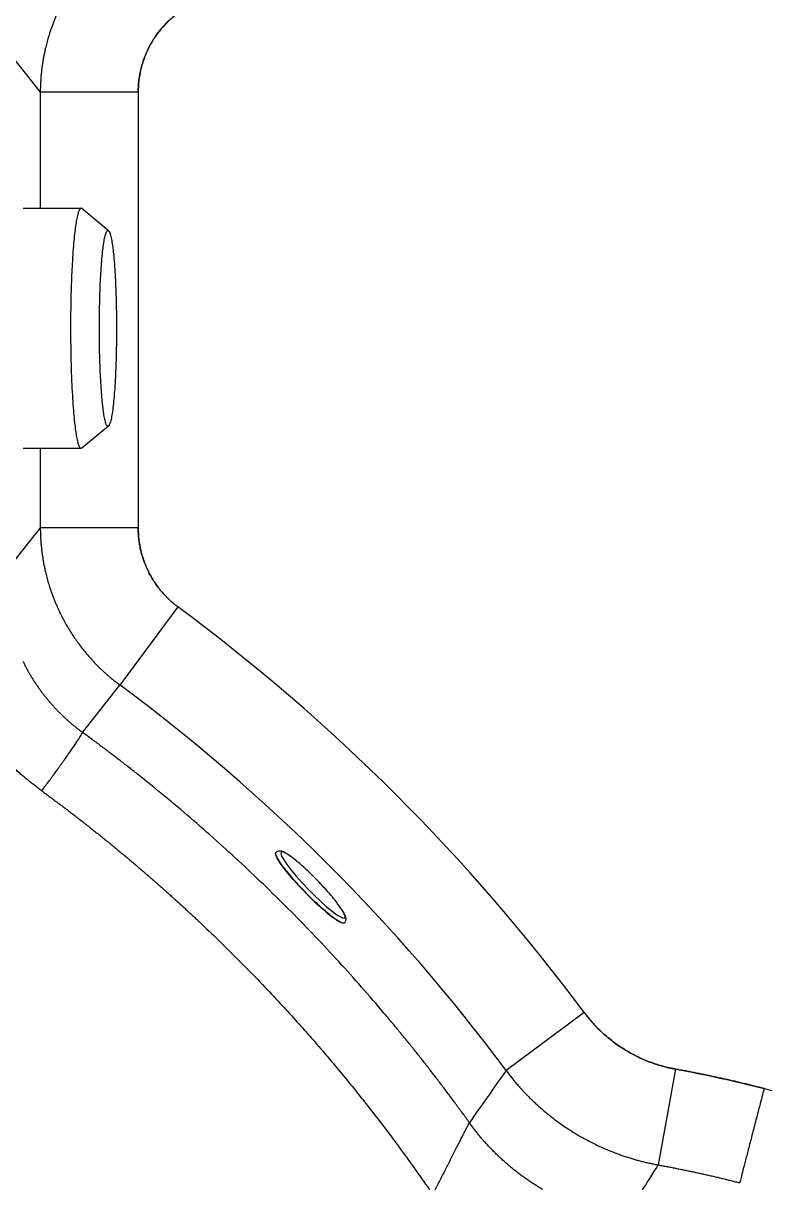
# Model space of a CAD drawing. Extents: x 527 to 611, y 788 to 934.
# Drawn here: x 551.79 to 566.88, y 827.82 to 851.41 of the extents above; entities that cross this region are included whole.
import ezdxf

# ---------------------------------------------------------------- set-up
doc = ezdxf.new("R2010")
doc.units = 0
doc.header["$MEASUREMENT"] = 0
doc.layers.add('1', color=4, linetype='Continuous')
doc.layers.add('GEOMETRY', color=3, linetype='Continuous', lineweight=25)

# ---------------------------------------------------------------- blocks, each defined once
blk = doc.blocks.new('2026_FLAIR')
at = {"layer": 'GEOMETRY'}
for p, q in [((24.331, 47.58), (25.076, 46.643)), ((27.068, 46.643), (25.076, 46.643)), ((25.076, 46.643), (25.076, 44.278)), ((27.068, 46.643), (27.068, 37.777)), ((25.904, 44.278), (24.728, 44.278)), ((26.464, 43.823), (25.919, 44.272)), ((25.919, 39.404), (26.464, 39.853)), ((24.728, 39.398), (25.904, 39.398)), ((25.076, 39.398), (25.076, 37.777)), ((25.076, 37.777), (24.382, 36.904)), ((27.068, 37.777), (25.076, 37.777)), ((27.873, 36.174), (26.694, 34.582)), ((25.934, 33.619), (26.694, 34.582)), ((29.873, 31.179), (29.868, 31.174)), ((31.261, 29.74), (31.266, 29.745)), ((36.139, 27.92), (34.549, 26.74)), ((37.996, 26.768), (37.644, 24.819)), ((39.797, 26.373), (42.713, 25.618))]:
    blk.add_line(p, q, dxfattribs=at)
at = {"layer": 'GEOMETRY', "flags": 128}
for points in [[(31.167, 29.759), (31.12, 29.787), (31.064, 29.823), (31.002, 29.869), (30.934, 29.923), (30.861, 29.985), (30.783, 30.053), (30.702, 30.127), (30.62, 30.205), (30.536, 30.288), (30.453, 30.372), (30.372, 30.458), (30.293, 30.543), (30.218, 30.628), (30.148, 30.71), (30.084, 30.788), (30.027, 30.862), (29.977, 30.93), (29.935, 30.991), (29.902, 31.045), (29.879, 31.091), (29.865, 31.128), (29.861, 31.155), (29.867, 31.173), (29.868, 31.174)], [(30.061, 31.164), (30.006, 31.186), (29.974, 31.183), (29.967, 31.153), (29.985, 31.099), (30.028, 31.023), (30.094, 30.927), (30.18, 30.815), (30.283, 30.692), (30.399, 30.561), (30.523, 30.429), (30.652, 30.3), (30.779, 30.18), (30.9, 30.072), (31.011, 29.981), (31.107, 29.91), (31.184, 29.863), (31.239, 29.84), (31.271, 29.844), (31.278, 29.874), (31.259, 29.927), (31.216, 30.004), (31.151, 30.1), (31.151, 30.1)], [(31.261, 29.74), (31.256, 29.736), (31.236, 29.734), (31.206, 29.741), (31.167, 29.759)]]:
    blk.add_lwpolyline(points, dxfattribs=at)
at = {"layer": 'GEOMETRY'}
for radius in [39.779, 37.799]:
    blk.add_arc((4.203, 4.203), radius, 36.5999, 53.4853, dxfattribs=at)
for points, knots in [([(26.694, 49.838), (26.684, 49.83), (26.662, 49.814), (26.63, 49.789), (26.598, 49.765), (26.567, 49.739), (26.535, 49.714), (26.504, 49.688), (26.474, 49.662), (26.443, 49.636), (26.413, 49.609), (26.383, 49.582), (26.353, 49.555), (26.324, 49.527), (26.294, 49.499), (26.266, 49.471), (26.237, 49.442), (26.209, 49.413), (26.18, 49.384), (26.153, 49.355), (26.125, 49.325), (26.098, 49.295), (26.071, 49.265), (26.044, 49.234), (25.977, 49.155), (25.873, 49.024), (25.739, 48.834), (25.615, 48.635), (25.505, 48.431), (25.406, 48.222), (25.32, 48.008), (25.246, 47.786), (25.198, 47.611), (25.169, 47.486), (25.154, 47.413), (25.14, 47.339), (25.127, 47.264), (25.115, 47.189), (25.105, 47.112), (25.097, 47.036), (25.089, 46.958), (25.084, 46.88), (25.079, 46.802), (25.076, 46.722), (25.076, 46.67), (25.076, 46.643)], [0, 0, 0, 0, 0.010844, 0.021691, 0.032542, 0.043395, 0.054251, 0.065111, 0.075973, 0.086839, 0.097707, 0.108579, 0.119453, 0.130331, 0.141212, 0.152096, 0.162983, 0.173873, 0.184766, 0.195662, 0.206561, 0.217464, 0.228369, 0.239278, 0.25019, 0.312273, 0.374757, 0.437643, 0.500932, 0.562318, 0.624448, 0.687324, 0.750946, 0.770971, 0.791129, 0.811419, 0.831842, 0.852398, 0.873086, 0.893906, 0.91486, 0.935946, 0.957164, 0.978516, 1, 1, 1, 1]), ([(27.873, 48.246), (27.81, 48.2), (27.75, 48.15), (27.638, 48.044), (27.585, 47.988), (27.51, 47.899), (27.486, 47.868), (27.44, 47.806), (27.417, 47.774), (27.353, 47.676), (27.314, 47.609), (27.245, 47.471), (27.214, 47.4), (27.175, 47.291), (27.163, 47.254), (27.14, 47.179), (27.13, 47.141), (27.104, 47.027), (27.09, 46.951), (27.072, 46.798), (27.068, 46.72), (27.068, 46.643)], [0, 0, 0, 0, 0.125, 0.125, 0.25, 0.25, 0.3125, 0.3125, 0.375, 0.375, 0.5, 0.5, 0.625, 0.625, 0.6875, 0.6875, 0.75, 0.75, 0.875, 0.875, 1, 1, 1, 1]), ([(27.068, 46.643), (27.068, 46.653), (27.068, 46.672), (27.069, 46.701), (27.07, 46.73), (27.071, 46.759), (27.073, 46.788), (27.075, 46.817), (27.078, 46.846), (27.081, 46.875), (27.085, 46.903), (27.089, 46.932), (27.093, 46.961), (27.098, 46.989), (27.103, 47.018), (27.109, 47.046), (27.115, 47.075), (27.128, 47.132), (27.15, 47.216), (27.187, 47.327), (27.229, 47.435), (27.279, 47.54), (27.334, 47.643), (27.395, 47.742), (27.462, 47.838), (27.521, 47.912), (27.569, 47.968), (27.603, 48.006), (27.639, 48.043), (27.676, 48.08), (27.713, 48.115), (27.752, 48.149), (27.791, 48.183), (27.831, 48.215), (27.859, 48.236), (27.873, 48.246)], [0, 0, 0, 0, 0.01567, 0.031316, 0.04694, 0.062545, 0.078136, 0.093714, 0.109284, 0.124848, 0.14041, 0.155974, 0.171541, 0.187117, 0.202703, 0.218304, 0.233922, 0.249561, 0.31224, 0.374676, 0.437084, 0.499676, 0.562442, 0.624974, 0.687487, 0.750198, 0.778046, 0.805826, 0.833559, 0.861262, 0.888954, 0.916655, 0.944384, 0.972159, 1, 1, 1, 1]), ([(25.919, 44.271), (25.919, 44.272), (25.909, 44.287), (25.89, 44.277), (25.862, 44.239), (25.837, 44.159), (25.813, 44.052), (25.792, 43.919), (25.772, 43.76), (25.753, 43.569), (25.736, 43.341), (25.72, 43.078), (25.707, 42.782), (25.697, 42.46), (25.692, 42.118), (25.691, 41.767), (25.694, 41.417), (25.701, 41.08), (25.712, 40.764), (25.727, 40.478), (25.744, 40.225), (25.762, 40.01), (25.782, 39.831), (25.803, 39.686), (25.825, 39.568), (25.849, 39.476), (25.875, 39.416), (25.898, 39.391), (25.913, 39.404), (25.919, 39.41)], [0, 0, 0, 0, 0.001077, 0.042366, 0.082104, 0.120059, 0.156074, 0.190063, 0.224052, 0.260067, 0.298022, 0.33776, 0.379049, 0.421583, 0.46499, 0.508847, 0.552703, 0.59611, 0.638645, 0.679934, 0.719671, 0.757626, 0.793642, 0.827631, 0.86162, 0.897635, 0.93559, 0.975328, 1, 1, 1, 1]), ([(26.625, 41.896), (26.625, 41.97), (26.624, 42.122), (26.62, 42.353), (26.613, 42.589), (26.603, 42.823), (26.59, 43.048), (26.574, 43.257), (26.555, 43.442), (26.534, 43.596), (26.512, 43.713), (26.488, 43.791), (26.464, 43.83), (26.439, 43.83), (26.414, 43.787), (26.389, 43.701), (26.367, 43.583), (26.347, 43.434), (26.33, 43.261), (26.315, 43.064), (26.302, 42.849), (26.291, 42.608), (26.283, 42.345), (26.279, 42.066), (26.278, 41.78), (26.28, 41.495), (26.286, 41.22), (26.295, 40.962), (26.307, 40.729), (26.321, 40.523), (26.337, 40.336), (26.356, 40.175), (26.376, 40.04), (26.399, 39.936), (26.424, 39.867), (26.449, 39.841), (26.474, 39.858), (26.498, 39.912), (26.521, 40.006), (26.543, 40.138), (26.563, 40.306), (26.581, 40.503), (26.596, 40.722), (26.608, 40.956), (26.616, 41.196), (26.622, 41.436), (26.625, 41.669), (26.625, 41.822), (26.625, 41.896)], [0, 0, 0, 0, 0.017771, 0.036602, 0.056447, 0.077224, 0.098812, 0.121051, 0.143746, 0.166677, 0.189607, 0.212303, 0.234542, 0.25613, 0.280946, 0.304395, 0.326354, 0.34746, 0.369925, 0.38977, 0.410547, 0.432135, 0.454374, 0.477069, 0.5, 0.522931, 0.545626, 0.567865, 0.589453, 0.61023, 0.630075, 0.65254, 0.673646, 0.695605, 0.719054, 0.74387, 0.765458, 0.787697, 0.810393, 0.833323, 0.856254, 0.878949, 0.901188, 0.922776, 0.943553, 0.963398, 0.982229, 1, 1, 1, 1]), ([(25.076, 37.777), (25.076, 37.764), (25.076, 37.737), (25.077, 37.697), (25.078, 37.658), (25.079, 37.618), (25.081, 37.579), (25.084, 37.539), (25.086, 37.5), (25.09, 37.461), (25.093, 37.422), (25.097, 37.384), (25.101, 37.345), (25.106, 37.307), (25.11, 37.269), (25.116, 37.231), (25.121, 37.193), (25.127, 37.155), (25.133, 37.118), (25.14, 37.08), (25.147, 37.043), (25.154, 37.006), (25.162, 36.97), (25.17, 36.933), (25.178, 36.897), (25.202, 36.796), (25.246, 36.633), (25.321, 36.411), (25.407, 36.196), (25.506, 35.987), (25.616, 35.783), (25.74, 35.585), (25.873, 35.395), (25.985, 35.255), (26.069, 35.157), (26.121, 35.099), (26.174, 35.043), (26.228, 34.987), (26.283, 34.932), (26.338, 34.879), (26.395, 34.826), (26.453, 34.775), (26.512, 34.725), (26.572, 34.676), (26.633, 34.628), (26.674, 34.598), (26.694, 34.582)], [0, 0, 0, 0, 0.010771, 0.021508, 0.032212, 0.042883, 0.053521, 0.064125, 0.074696, 0.085234, 0.095739, 0.106211, 0.116649, 0.127054, 0.137426, 0.147764, 0.15807, 0.168342, 0.178581, 0.188787, 0.19896, 0.209099, 0.219205, 0.229278, 0.239318, 0.249325, 0.313056, 0.37604, 0.438276, 0.499766, 0.562931, 0.625695, 0.688059, 0.750024, 0.770918, 0.7918, 0.81267, 0.83353, 0.854378, 0.875214, 0.89604, 0.916854, 0.937657, 0.958449, 0.97923, 1, 1, 1, 1]), ([(27.068, 37.777), (27.068, 37.699), (27.073, 37.621), (27.09, 37.468), (27.104, 37.392), (27.13, 37.279), (27.14, 37.241), (27.163, 37.167), (27.175, 37.13), (27.215, 37.019), (27.245, 36.948), (27.315, 36.81), (27.353, 36.743), (27.417, 36.646), (27.439, 36.614), (27.486, 36.552), (27.51, 36.521), (27.585, 36.431), (27.639, 36.375), (27.751, 36.269), (27.811, 36.22), (27.873, 36.174)], [0, 0, 0, 0, 0.125, 0.125, 0.25, 0.25, 0.3125, 0.3125, 0.375, 0.375, 0.5, 0.5, 0.625, 0.625, 0.6875, 0.6875, 0.75, 0.75, 0.875, 0.875, 1, 1, 1, 1]), ([(27.873, 36.174), (27.865, 36.18), (27.85, 36.191), (27.827, 36.209), (27.804, 36.227), (27.781, 36.246), (27.759, 36.264), (27.737, 36.283), (27.716, 36.303), (27.695, 36.323), (27.674, 36.343), (27.653, 36.363), (27.633, 36.383), (27.613, 36.404), (27.593, 36.426), (27.573, 36.447), (27.554, 36.469), (27.516, 36.513), (27.462, 36.582), (27.395, 36.677), (27.334, 36.776), (27.279, 36.879), (27.23, 36.984), (27.187, 37.093), (27.15, 37.203), (27.126, 37.295), (27.11, 37.367), (27.1, 37.417), (27.092, 37.468), (27.084, 37.519), (27.078, 37.571), (27.074, 37.622), (27.07, 37.674), (27.068, 37.725), (27.068, 37.76), (27.068, 37.777)], [0, 0, 0, 0, 0.0156551, 0.0312871, 0.0468995, 0.0624955, 0.0780785, 0.0936518, 0.1092189, 0.124783, 0.1403476, 0.1559161, 0.1714917, 0.1870779, 0.202678, 0.2182954, 0.2339334, 0.2495953, 0.3121767, 0.3745666, 0.4369805, 0.4996338, 0.5623246, 0.6248355, 0.6873811, 0.7501758, 0.777991, 0.8057489, 0.8334681, 0.8611669, 0.8888637, 0.916577, 0.9443253, 0.9721269, 1, 1, 1, 1]), ([(24.723, 35.061), (24.728, 35.051), (24.739, 35.03), (24.755, 34.998), (24.771, 34.966), (24.788, 34.935), (24.805, 34.904), (24.822, 34.873), (24.839, 34.842), (24.857, 34.811), (24.875, 34.78), (24.893, 34.75), (24.912, 34.719), (24.931, 34.689), (24.95, 34.659), (24.969, 34.629), (24.989, 34.6), (25.009, 34.57), (25.03, 34.541), (25.05, 34.512), (25.071, 34.483), (25.092, 34.454), (25.114, 34.425), (25.135, 34.397), (25.157, 34.369), (25.179, 34.341), (25.202, 34.313), (25.225, 34.285), (25.248, 34.258), (25.271, 34.23), (25.294, 34.203), (25.318, 34.177), (25.342, 34.15), (25.366, 34.123), (25.391, 34.097), (25.416, 34.071), (25.441, 34.045), (25.466, 34.02), (25.492, 33.994), (25.518, 33.969), (25.544, 33.944), (25.57, 33.92), (25.597, 33.895), (25.623, 33.871), (25.65, 33.847), (25.678, 33.823), (25.705, 33.799), (25.733, 33.776), (25.761, 33.753), (25.789, 33.73), (25.818, 33.707), (25.847, 33.685), (25.876, 33.663), (25.905, 33.641), (25.924, 33.626), (25.934, 33.619)], [0, 0, 0, 0, 0.018658, 0.037319, 0.055984, 0.074652, 0.093323, 0.111999, 0.13068, 0.149365, 0.168056, 0.186752, 0.205453, 0.224161, 0.242875, 0.261596, 0.280323, 0.299058, 0.317799, 0.336549, 0.355306, 0.374071, 0.392844, 0.411626, 0.430417, 0.449216, 0.468024, 0.486842, 0.505669, 0.524506, 0.543352, 0.56221, 0.581079, 0.599959, 0.618852, 0.637757, 0.656675, 0.675608, 0.694554, 0.713515, 0.732491, 0.751483, 0.77049, 0.789515, 0.808556, 0.827615, 0.846691, 0.865786, 0.8849, 0.904032, 0.923185, 0.942358, 0.961551, 0.980765, 1, 1, 1, 1]), ([(25.104, 32.43), (25.092, 32.439), (25.067, 32.458), (25.029, 32.486), (24.992, 32.514), (24.955, 32.543), (24.918, 32.571), (24.881, 32.6), (24.844, 32.63), (24.808, 32.659), (24.772, 32.689), (24.736, 32.719), (24.701, 32.749), (24.665, 32.779), (24.63, 32.809), (24.595, 32.84), (24.561, 32.871), (24.527, 32.902), (24.492, 32.933), (24.459, 32.964), (24.425, 32.996), (24.392, 33.027), (24.358, 33.059), (24.326, 33.091), (24.293, 33.123), (24.261, 33.156), (24.229, 33.188), (24.197, 33.22), (24.165, 33.253), (24.134, 33.286), (24.103, 33.319), (24.072, 33.352), (24.042, 33.385), (24.012, 33.418), (23.982, 33.452), (23.952, 33.485), (23.923, 33.519), (23.894, 33.553), (23.865, 33.586), (23.836, 33.62), (23.808, 33.654), (23.78, 33.688), (23.753, 33.722), (23.725, 33.757), (23.698, 33.791), (23.672, 33.825), (23.645, 33.859), (23.619, 33.894), (23.594, 33.928), (23.568, 33.963), (23.543, 33.997), (23.518, 34.032), (23.494, 34.067), (23.469, 34.101), (23.446, 34.136), (23.422, 34.171), (23.399, 34.205), (23.376, 34.24), (23.353, 34.275), (23.331, 34.309), (23.309, 34.344), (23.288, 34.379), (23.266, 34.414), (23.245, 34.448), (23.225, 34.483), (23.205, 34.517), (23.185, 34.552), (23.161, 34.594), (23.134, 34.643), (23.103, 34.7), (23.084, 34.738), (23.074, 34.757)], [0, 0, 0, 0, 0.014779, 0.029551, 0.044315, 0.059071, 0.073819, 0.088558, 0.103287, 0.118008, 0.132718, 0.147418, 0.162108, 0.176786, 0.191453, 0.206108, 0.22075, 0.23538, 0.249996, 0.264599, 0.279187, 0.29376, 0.308318, 0.32286, 0.337385, 0.351893, 0.366384, 0.380856, 0.395309, 0.409743, 0.424155, 0.438547, 0.452916, 0.467263, 0.481587, 0.495886, 0.51016, 0.524409, 0.538632, 0.552827, 0.566995, 0.581134, 0.595244, 0.609323, 0.623372, 0.637389, 0.651374, 0.665326, 0.679243, 0.693125, 0.706972, 0.720782, 0.734554, 0.748287, 0.761982, 0.775635, 0.789248, 0.802819, 0.816346, 0.82983, 0.843269, 0.856663, 0.87001, 0.88331, 0.896562, 0.909765, 0.922918, 0.93602, 0.957492, 0.97882, 1, 1, 1, 1]), ([(25.104, 32.43), (25.147, 32.486), (25.192, 32.546), (25.285, 32.67), (25.332, 32.734), (25.426, 32.862), (25.472, 32.927), (25.562, 33.052), (25.605, 33.114), (25.686, 33.23), (25.724, 33.284), (25.791, 33.384), (25.821, 33.429), (25.871, 33.506), (25.891, 33.539), (25.921, 33.59), (25.93, 33.608), (25.934, 33.619)], [0, 0, 0, 0, 0.125, 0.125, 0.25, 0.25, 0.375, 0.375, 0.5, 0.5, 0.625, 0.625, 0.75, 0.75, 0.875, 0.875, 1, 1, 1, 1]), ([(33.803, 25.68), (33.78, 25.711), (33.735, 25.774), (33.667, 25.869), (33.598, 25.963), (33.529, 26.057), (33.459, 26.151), (33.389, 26.245), (33.319, 26.339), (33.248, 26.432), (33.177, 26.526), (33.106, 26.619), (33.034, 26.712), (32.962, 26.805), (32.89, 26.898), (32.817, 26.991), (32.743, 27.083), (32.67, 27.176), (32.596, 27.268), (32.521, 27.36), (32.446, 27.452), (32.371, 27.543), (32.296, 27.635), (32.22, 27.726), (32.143, 27.817), (31.943, 28.056), (31.613, 28.438), (31.146, 28.958), (30.667, 29.471), (30.177, 29.974), (29.678, 30.468), (29.171, 30.949), (28.656, 31.42), (28.132, 31.88), (27.598, 32.33), (27.174, 32.672), (26.868, 32.914), (26.682, 33.058), (26.496, 33.2), (26.31, 33.341), (26.123, 33.481), (25.997, 33.573), (25.934, 33.619)], [0, 0, 0, 0, 0.010385, 0.020779, 0.031182, 0.041595, 0.052017, 0.062448, 0.072889, 0.083338, 0.093797, 0.104266, 0.114744, 0.125231, 0.135727, 0.146233, 0.156748, 0.167272, 0.177806, 0.188349, 0.198902, 0.209463, 0.220035, 0.230615, 0.241205, 0.251804, 0.313872, 0.376137, 0.4386, 0.501262, 0.563777, 0.626088, 0.688195, 0.750099, 0.812447, 0.874809, 0.895744, 0.916652, 0.937531, 0.958382, 0.979205, 1, 1, 1, 1]), ([(25.104, 32.43), (25.134, 32.408), (25.192, 32.366), (25.279, 32.301), (25.366, 32.236), (25.453, 32.171), (25.539, 32.106), (25.626, 32.041), (25.712, 31.975), (25.797, 31.909), (25.883, 31.843), (25.968, 31.776), (26.053, 31.709), (26.138, 31.642), (26.222, 31.575), (26.306, 31.508), (26.39, 31.44), (26.474, 31.372), (26.558, 31.304), (26.641, 31.236), (26.724, 31.167), (26.807, 31.098), (26.889, 31.029), (26.971, 30.959), (27.053, 30.89), (27.135, 30.82), (27.217, 30.75), (27.298, 30.679), (27.379, 30.609), (27.46, 30.538), (27.541, 30.467), (27.621, 30.395), (27.701, 30.324), (27.781, 30.252), (27.861, 30.18), (27.94, 30.108), (28.019, 30.035), (28.098, 29.962), (28.177, 29.889), (28.255, 29.816), (28.333, 29.743), (28.515, 29.571), (28.798, 29.298), (29.178, 28.92), (29.552, 28.536), (30.002, 28.059), (30.522, 27.484), (31.105, 26.804), (31.672, 26.107), (32.079, 25.577), (32.341, 25.226), (32.463, 25.06), (32.584, 24.892), (32.704, 24.724), (32.823, 24.556), (32.942, 24.386), (33.02, 24.273), (33.059, 24.216)], [0, 0, 0, 0, 0.009452, 0.018899, 0.02834, 0.037777, 0.04721, 0.056637, 0.06606, 0.075479, 0.084893, 0.094303, 0.103709, 0.113111, 0.122509, 0.131902, 0.141293, 0.150679, 0.160062, 0.169442, 0.178819, 0.188192, 0.197563, 0.206931, 0.216296, 0.22566, 0.23502, 0.244379, 0.253735, 0.26309, 0.272442, 0.281792, 0.29114, 0.300486, 0.30983, 0.319172, 0.328511, 0.337849, 0.347184, 0.356517, 0.365849, 0.37518, 0.421832, 0.468479, 0.515115, 0.561774, 0.639595, 0.717547, 0.795686, 0.874081, 0.892044, 0.910022, 0.92801, 0.946006, 0.964005, 0.982004, 1, 1, 1, 1]), ([(31.266, 29.745), (31.266, 29.745), (31.263, 29.734), (31.234, 29.737), (31.176, 29.759), (31.092, 29.81), (30.989, 29.886), (30.87, 29.985), (30.739, 30.101), (30.601, 30.231), (30.463, 30.371), (30.328, 30.513), (30.203, 30.654), (30.092, 30.788), (29.999, 30.908), (29.928, 31.012), (29.882, 31.094), (29.861, 31.153), (29.869, 31.17), (29.873, 31.178)], [0, 0, 0, 0, 0.002992, 0.065483, 0.127974, 0.190465, 0.252956, 0.315447, 0.377938, 0.440428, 0.502919, 0.56541, 0.627901, 0.690392, 0.752883, 0.815374, 0.877865, 0.940355, 1, 1, 1, 1]), ([(30.183, 31.083), (30.172, 31.092), (30.124, 31.129), (30.072, 31.161), (30.02, 31.188), (29.98, 31.202), (29.923, 31.21), (29.891, 31.19), (29.873, 31.179)], [0, 0, 0, 0, 0.090597, 0.360512, 0.494538, 0.634574, 0.802216, 1, 1, 1, 1]), ([(30.225, 31.053), (30.195, 31.076), (30.131, 31.124), (30.085, 31.15), (30.061, 31.164)], [0, 0, 0, 0, 0.475171, 1, 1, 1, 1]), ([(31.151, 30.1), (31.123, 30.136), (31.069, 30.209), (30.964, 30.334), (30.847, 30.465), (30.722, 30.598), (30.593, 30.728), (30.464, 30.85), (30.344, 30.957), (30.262, 31.025), (30.228, 31.051), (30.225, 31.053)], [0, 0, 0, 0, 0.123729, 0.247093, 0.370785, 0.494248, 0.617779, 0.741401, 0.86476, 0.988485, 1, 1, 1, 1]), ([(16.093, 30.572), (16.106, 30.331), (16.119, 30.09), (16.137, 29.727), (16.143, 29.606), (16.154, 29.363), (16.159, 29.242), (16.179, 28.877), (16.196, 28.634), (16.228, 28.268), (16.239, 28.146), (16.265, 27.903), (16.279, 27.782), (16.352, 27.175), (16.428, 26.694), (16.569, 25.978), (16.62, 25.74), (16.691, 25.444), (16.705, 25.385), (16.734, 25.267), (16.749, 25.208), (16.795, 25.032), (16.829, 24.915), (16.935, 24.566), (17.016, 24.336), (17.152, 23.995), (17.2, 23.882), (17.275, 23.714), (17.301, 23.658), (17.353, 23.547), (17.38, 23.492), (17.516, 23.219), (17.633, 23.006), (17.821, 22.697), (17.886, 22.595), (17.986, 22.445), (18.02, 22.395), (18.088, 22.296), (18.122, 22.246), (18.295, 22), (18.438, 21.806), (18.731, 21.425), (18.881, 21.237), (19.191, 20.869), (19.35, 20.687), (19.595, 20.42), (19.678, 20.332), (19.846, 20.157), (19.931, 20.071), (20.187, 19.814), (20.362, 19.648), (20.717, 19.323), (20.898, 19.165), (21.266, 18.858), (21.453, 18.708), (21.834, 18.416), (22.027, 18.275), (22.273, 18.103), (22.322, 18.069), (22.421, 18.002), (22.471, 17.968), (22.621, 17.869), (22.722, 17.805), (23.032, 17.618), (23.244, 17.502), (23.572, 17.34), (23.683, 17.288), (23.851, 17.213), (23.908, 17.189), (24.022, 17.141), (24.079, 17.117), (24.365, 17.004), (24.597, 16.924), (24.889, 16.835), (24.947, 16.818), (25.065, 16.786), (25.123, 16.77), (25.3, 16.724), (25.418, 16.695), (25.773, 16.611), (26.011, 16.56), (26.726, 16.42), (27.206, 16.345), (28.172, 16.228), (28.657, 16.186), (29.206, 16.157), (29.267, 16.154), (29.389, 16.148), (29.572, 16.139), (29.876, 16.124), (30.119, 16.111), (30.3, 16.102), (30.391, 16.097), (30.496, 16.091), (30.549, 16.088), (30.575, 16.086), (30.588, 16.086), (30.595, 16.085), (30.598, 16.085), (30.6, 16.085), (30.601, 16.085), (30.602, 16.085)], [0, 0, 0, 0, 0.03125, 0.03125, 0.046875, 0.046875, 0.0625, 0.0625, 0.09375, 0.09375, 0.109375, 0.109375, 0.125, 0.125, 0.1875, 0.1875, 0.21875, 0.21875, 0.226562, 0.226562, 0.234375, 0.234375, 0.25, 0.25, 0.28125, 0.28125, 0.296875, 0.296875, 0.304687, 0.304687, 0.3125, 0.3125, 0.34375, 0.34375, 0.359375, 0.359375, 0.367187, 0.367187, 0.375, 0.375, 0.40625, 0.40625, 0.4375, 0.4375, 0.46875, 0.46875, 0.484375, 0.484375, 0.5, 0.5, 0.53125, 0.53125, 0.5625, 0.5625, 0.59375, 0.59375, 0.625, 0.625, 0.632812, 0.632812, 0.640625, 0.640625, 0.65625, 0.65625, 0.6875, 0.6875, 0.703125, 0.703125, 0.710937, 0.710937, 0.71875, 0.71875, 0.75, 0.75, 0.757812, 0.757812, 0.765625, 0.765625, 0.78125, 0.78125, 0.8125, 0.8125, 0.875, 0.875, 0.9375, 0.9375, 0.945312, 0.945312, 0.953125, 0.96875, 0.984375, 0.984375, 0.992187, 0.996094, 0.998047, 0.999023, 0.999512, 0.999756, 0.999878, 0.999878, 1, 1, 1, 1]), ([(31.266, 29.745), (31.276, 29.76), (31.296, 29.788), (31.296, 29.829), (31.289, 29.864), (31.269, 29.915), (31.248, 29.957), (31.221, 29.997), (31.218, 30.001)], [0, 0, 0, 0, 0.176112, 0.321055, 0.466392, 0.6234, 0.961706, 1, 1, 1, 1]), ([(36.139, 27.92), (36.251, 27.769), (36.375, 27.631), (36.58, 27.443), (36.652, 27.383), (36.763, 27.298), (36.801, 27.271), (36.879, 27.217), (36.918, 27.192), (37.117, 27.068), (37.283, 26.986), (37.543, 26.886), (37.632, 26.856), (37.767, 26.818), (37.813, 26.807), (37.904, 26.786), (37.95, 26.776), (37.996, 26.768)], [0, 0, 0, 0, 0.25, 0.25, 0.375, 0.375, 0.4375, 0.4375, 0.5, 0.5, 0.75, 0.75, 0.875, 0.875, 0.9375, 0.9375, 1, 1, 1, 1]), ([(37.996, 26.768), (37.984, 26.77), (37.961, 26.774), (37.927, 26.781), (37.893, 26.789), (37.858, 26.796), (37.824, 26.804), (37.79, 26.813), (37.756, 26.822), (37.723, 26.831), (37.689, 26.84), (37.655, 26.85), (37.622, 26.861), (37.589, 26.872), (37.555, 26.883), (37.522, 26.895), (37.489, 26.907), (37.424, 26.931), (37.327, 26.971), (37.201, 27.03), (37.077, 27.095), (36.957, 27.166), (36.84, 27.243), (36.726, 27.325), (36.617, 27.412), (36.531, 27.487), (36.467, 27.548), (36.422, 27.591), (36.379, 27.636), (36.336, 27.681), (36.295, 27.727), (36.254, 27.774), (36.215, 27.822), (36.176, 27.871), (36.151, 27.904), (36.139, 27.92)], [0, 0, 0, 0, 0.0157114, 0.0314064, 0.0470873, 0.0627563, 0.0784154, 0.0940669, 0.109713, 0.1253559, 0.1409976, 0.1566405, 0.1722867, 0.1879384, 0.2035977, 0.2192669, 0.234948, 0.2506434, 0.3130251, 0.3752643, 0.4374989, 0.499867, 0.5625126, 0.625026, 0.6875469, 0.7502154, 0.7780119, 0.8057694, 0.8335, 0.8612159, 0.8889293, 0.9166522, 0.9443969, 0.9721755, 1, 1, 1, 1]), ([(27.864, 11.064), (27.834, 11.067), (27.776, 11.074), (27.689, 11.085), (27.601, 11.096), (27.514, 11.108), (27.426, 11.12), (27.339, 11.132), (27.251, 11.145), (27.164, 11.158), (27.077, 11.172), (26.99, 11.186), (26.902, 11.2), (26.815, 11.214), (26.728, 11.229), (26.641, 11.245), (26.554, 11.261), (26.467, 11.277), (26.284, 11.312), (26.003, 11.369), (25.627, 11.453), (25.249, 11.546), (24.874, 11.645), (24.501, 11.753), (24.129, 11.869), (23.82, 11.972), (23.596, 12.05), (23.474, 12.095), (23.382, 12.128), (23.3, 12.159), (23.178, 12.206), (22.965, 12.289), (22.538, 12.466), (21.929, 12.743), (21.208, 13.111), (20.502, 13.512), (19.986, 13.834), (19.648, 14.058), (19.481, 14.172), (19.314, 14.287), (18.852, 14.614), (17.937, 15.313), (16.723, 16.404), (15.72, 17.478), (15.026, 18.316), (14.615, 18.855), (14.338, 19.242), (14.183, 19.464), (14.031, 19.688), (13.846, 19.971), (13.558, 20.431), (13.215, 21.018), (12.901, 21.616), (12.667, 22.1), (12.501, 22.464), (12.346, 22.827), (12.236, 23.101), (12.166, 23.284), (12.134, 23.367), (12.101, 23.459), (12.056, 23.583), (11.999, 23.744), (11.915, 23.992), (11.816, 24.299), (11.703, 24.674), (11.599, 25.05), (11.502, 25.428), (11.414, 25.806), (11.348, 26.114), (11.301, 26.351), (11.269, 26.52), (11.238, 26.688), (11.209, 26.857), (11.181, 27.026), (11.155, 27.195), (11.131, 27.364), (11.115, 27.477), (11.108, 27.533)], [0, 0, 0, 0, 0.003601, 0.007202, 0.010803, 0.014403, 0.018003, 0.021602, 0.025201, 0.028799, 0.032397, 0.035994, 0.039591, 0.043188, 0.046784, 0.050379, 0.053974, 0.057569, 0.061163, 0.07676, 0.092427, 0.108162, 0.123965, 0.1395, 0.155313, 0.170996, 0.178843, 0.18397, 0.186695, 0.190623, 0.194553, 0.20242, 0.218188, 0.249906, 0.281826, 0.313486, 0.344944, 0.352791, 0.360635, 0.368476, 0.376315, 0.426491, 0.502142, 0.565552, 0.596885, 0.628574, 0.644311, 0.652182, 0.660054, 0.675747, 0.691595, 0.723301, 0.755182, 0.77105, 0.78684, 0.802651, 0.81832, 0.822249, 0.826177, 0.829114, 0.834031, 0.842102, 0.849737, 0.865619, 0.881164, 0.897081, 0.912903, 0.928628, 0.944256, 0.951226, 0.958196, 0.965165, 0.972133, 0.979101, 0.986068, 0.993034, 1, 1, 1, 1]), ([(34.549, 26.74), (34.558, 26.728), (34.575, 26.704), (34.603, 26.668), (34.63, 26.633), (34.658, 26.598), (34.686, 26.564), (34.714, 26.529), (34.743, 26.495), (34.772, 26.462), (34.801, 26.428), (34.831, 26.395), (34.86, 26.362), (34.89, 26.33), (34.921, 26.297), (34.951, 26.265), (34.982, 26.234), (35.013, 26.202), (35.044, 26.171), (35.076, 26.14), (35.108, 26.11), (35.14, 26.08), (35.219, 26.007), (35.347, 25.894), (35.53, 25.749), (35.719, 25.612), (35.914, 25.485), (36.114, 25.367), (36.32, 25.258), (36.53, 25.16), (36.7, 25.09), (36.825, 25.042), (36.904, 25.014), (36.984, 24.987), (37.065, 24.961), (37.146, 24.936), (37.228, 24.913), (37.31, 24.892), (37.393, 24.871), (37.476, 24.852), (37.56, 24.834), (37.616, 24.824), (37.644, 24.819)], [0, 0, 0, 0, 0.01199, 0.02397, 0.035941, 0.047902, 0.059853, 0.071794, 0.083725, 0.095647, 0.107559, 0.119461, 0.131353, 0.143236, 0.155109, 0.166972, 0.178825, 0.190669, 0.202503, 0.214327, 0.226142, 0.237946, 0.249741, 0.312461, 0.375103, 0.437668, 0.500155, 0.562312, 0.624577, 0.686951, 0.749434, 0.772011, 0.794629, 0.817287, 0.839985, 0.862723, 0.885502, 0.908321, 0.93118, 0.95408, 0.97702, 1, 1, 1, 1]), ([(37.996, 26.768), (38.299, 26.713), (38.6, 26.653), (39.201, 26.521), (39.5, 26.45), (39.797, 26.373)], [0, 0, 0, 0, 0.5, 0.5, 1, 1, 1, 1]), ([(39.797, 26.373), (39.764, 26.381), (39.698, 26.398), (39.599, 26.423), (39.499, 26.448), (39.4, 26.472), (39.3, 26.496), (39.2, 26.52), (39.1, 26.543), (39, 26.565), (38.9, 26.587), (38.8, 26.609), (38.7, 26.63), (38.6, 26.651), (38.499, 26.672), (38.399, 26.692), (38.298, 26.712), (38.198, 26.731), (38.097, 26.75), (38.03, 26.762), (37.996, 26.768)], [0, 0, 0, 0, 0.055595, 0.111181, 0.166758, 0.222327, 0.277889, 0.333445, 0.388996, 0.444543, 0.500086, 0.555628, 0.611169, 0.666709, 0.72225, 0.777793, 0.833338, 0.888887, 0.944441, 1, 1, 1, 1]), ([(39.797, 26.373), (39.768, 26.257), (39.738, 26.142), (39.679, 25.915), (39.65, 25.803), (39.594, 25.587), (39.567, 25.482), (39.516, 25.284), (39.491, 25.19), (39.446, 25.015), (39.425, 24.935), (39.388, 24.791), (39.371, 24.726), (39.343, 24.616), (39.331, 24.57), (39.312, 24.498), (39.305, 24.472), (39.301, 24.455)], [0, 0, 0, 0, 0.125, 0.125, 0.25, 0.25, 0.375, 0.375, 0.5, 0.5, 0.625, 0.625, 0.75, 0.75, 0.875, 0.875, 1, 1, 1, 1]), ([(33.059, 24.216), (33.077, 24.251), (33.114, 24.324), (33.171, 24.437), (33.229, 24.552), (33.289, 24.668), (33.338, 24.765), (33.377, 24.841), (33.406, 24.898), (33.434, 24.955), (33.472, 25.029), (33.536, 25.156), (33.605, 25.29), (33.658, 25.394), (33.682, 25.442), (33.694, 25.465), (33.7, 25.478), (33.71, 25.497), (33.724, 25.523), (33.746, 25.567), (33.77, 25.614), (33.786, 25.645), (33.793, 25.66), (33.795, 25.663), (33.795, 25.665), (33.796, 25.665), (33.796, 25.665)], [0, 0, 0, 0, 0.0625, 0.125, 0.1875, 0.25, 0.3125, 0.34375, 0.375, 0.40625, 0.4375, 0.5, 0.625, 0.6875, 0.71875, 0.734375, 0.7421875, 0.75, 0.78125, 0.8125, 0.875, 0.9375, 0.953125, 0.9570312, 0.9609375, 0.9615636, 0.9615636, 0.9615636, 0.9615636]), ([(33.796, 25.665), (33.796, 25.666), (33.796, 25.666), (33.797, 25.667), (33.799, 25.673), (33.801, 25.677), (33.803, 25.68)], [0.96156362, 0.96156362, 0.96156362, 0.96156362, 0.96289062, 0.96484375, 0.96875, 1, 1, 1, 1]), ([(35.298, 24.317), (35.285, 24.325), (35.26, 24.34), (35.221, 24.363), (35.183, 24.387), (35.146, 24.41), (35.108, 24.434), (35.072, 24.458), (35.035, 24.482), (34.999, 24.507), (34.964, 24.532), (34.929, 24.556), (34.894, 24.581), (34.86, 24.607), (34.826, 24.632), (34.792, 24.657), (34.759, 24.683), (34.726, 24.709), (34.694, 24.735), (34.662, 24.761), (34.631, 24.787), (34.599, 24.813), (34.569, 24.84), (34.538, 24.866), (34.508, 24.893), (34.467, 24.93), (34.414, 24.979), (34.351, 25.04), (34.29, 25.101), (34.23, 25.163), (34.171, 25.226), (34.114, 25.289), (34.059, 25.353), (34.005, 25.417), (33.952, 25.482), (33.901, 25.547), (33.851, 25.613), (33.819, 25.657), (33.803, 25.68)], [0, 0, 0, 0, 0.0221055, 0.0440999, 0.0659832, 0.0877556, 0.109417, 0.1309675, 0.1524072, 0.1737362, 0.1949546, 0.2160623, 0.2370595, 0.2579463, 0.2787227, 0.2993888, 0.3199447, 0.3403905, 0.3607262, 0.3809519, 0.4010677, 0.4210738, 0.4409701, 0.4607568, 0.480434, 0.5000017, 0.5431418, 0.5860104, 0.6286083, 0.6709367, 0.7129968, 0.7547896, 0.7963162, 0.8375779, 0.8785759, 0.9193114, 0.9597857, 1, 1, 1, 1]), ([(37.644, 24.819), (37.675, 24.813), (37.738, 24.802), (37.832, 24.784), (37.925, 24.766), (38.019, 24.748), (38.112, 24.729), (38.204, 24.71), (38.297, 24.691), (38.389, 24.671), (38.482, 24.651), (38.574, 24.631), (38.665, 24.61), (38.757, 24.589), (38.848, 24.568), (38.939, 24.546), (39.03, 24.524), (39.121, 24.501), (39.211, 24.479), (39.271, 24.463), (39.301, 24.455)], [0, 0, 0, 0, 0.0562949, 0.1124965, 0.168606, 0.2246247, 0.2805537, 0.3363942, 0.3921474, 0.4478145, 0.5033966, 0.5588949, 0.6143106, 0.6696448, 0.7248985, 0.780073, 0.8351693, 0.8901885, 0.9451317, 1, 1, 1, 1])]:
    blk.add_open_spline(points, degree=3, knots=knots, dxfattribs=at)
for points in [[(34.549, 26.74), (34.301, 26.386), (34.053, 26.032), (33.803, 25.68)], [(36.948, 23.712), (37.182, 24.08), (37.414, 24.449), (37.644, 24.819)]]:
    blk.add_open_spline(points, degree=3, dxfattribs=at)

msp = doc.modelspace()

# ---------------------------------------------------------------- block references
at = {"layer": '1'}
msp.add_blockref('2026_FLAIR', (527.067, 803.363), dxfattribs=at)

doc.saveas('drawing.dxf')
